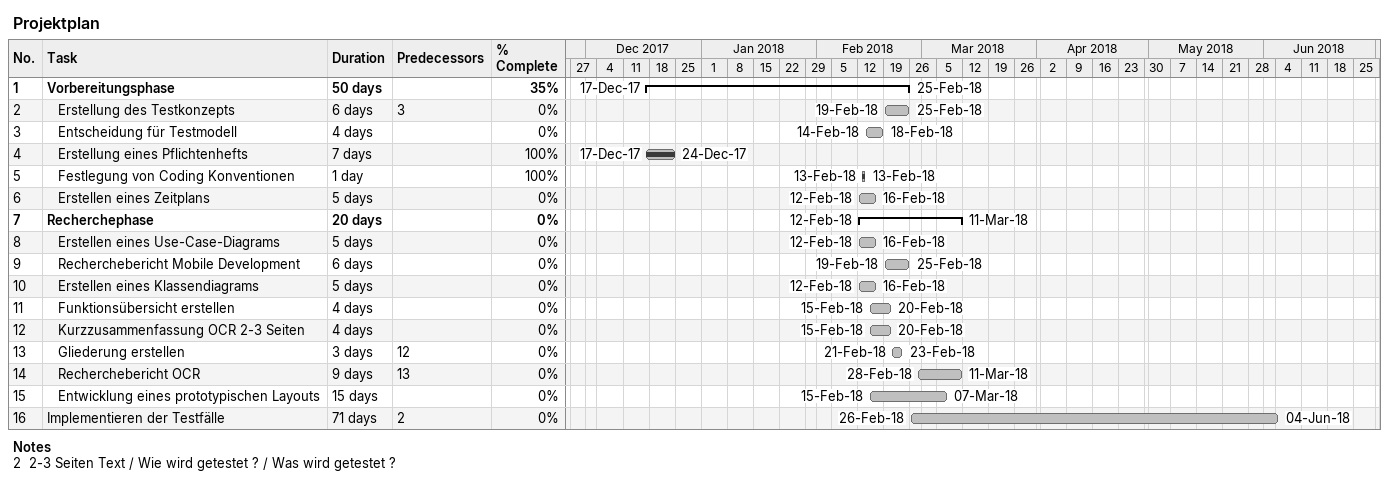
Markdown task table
Projektplan

| ID | Level | Task | Duration | Start | Finish | Predecessors | % complete |
|---|---|---|---|---|---|---|---|
| 1 | 1 | **Vorbereitungsphase** | 50d | 2017-12-17 | 2018-02-25 |  | 35 |
| 2 | 2 | Erstellung des Testkonzepts | 6d | 2018-02-19 | 2018-02-25 | 3 | 0 |
| 3 | 2 | Entscheidung für Testmodell | 4d | 2018-02-14 | 2018-02-18 |  | 0 |
| 4 | 2 | Erstellung eines Pflichtenhefts | 7d | 2017-12-17 | 2017-12-24 |  | 100 |
| 5 | 2 | Festlegung von Coding Konventionen | 1d | 2018-02-13 | 2018-02-13 |  | 100 |
| 6 | 2 | Erstellen eines Zeitplans | 5d | 2018-02-12 | 2018-02-16 |  | 0 |
| 7 | 1 | **Recherchephase** | 20d | 2018-02-12 | 2018-03-11 |  | 0 |
| 8 | 2 | Erstellen eines Use-Case-Diagrams | 5d | 2018-02-12 | 2018-02-16 |  | 0 |
| 9 | 2 | Recherchebericht Mobile Development | 6d | 2018-02-19 | 2018-02-25 |  | 0 |
| 10 | 2 | Erstellen eines Klassendiagrams | 5d | 2018-02-12 | 2018-02-16 |  | 0 |
| 11 | 2 | Funktionsübersicht erstellen | 4d | 2018-02-15 | 2018-02-20 |  | 0 |
| 12 | 2 | Kurzzusammenfassung OCR 2-3 Seiten | 4d | 2018-02-15 | 2018-02-20 |  | 0 |
| 13 | 2 | Gliederung erstellen | 3d | 2018-02-21 | 2018-02-23 | 12 | 0 |
| 14 | 2 | Recherchebericht OCR | 9d | 2018-02-28 | 2018-03-11 | 13 | 0 |
| 15 | 2 | Entwicklung eines prototypischen Layouts | 15d | 2018-02-15 | 2018-03-07 |  | 0 |
| 16 | 1 | Implementieren der Testfälle | 71d | 2018-02-26 | 2018-06-04 | 2 | 0 |

Notes
- 2: 2-3 Seiten Text / Wie wird getestet ? / Was wird getestet ?
